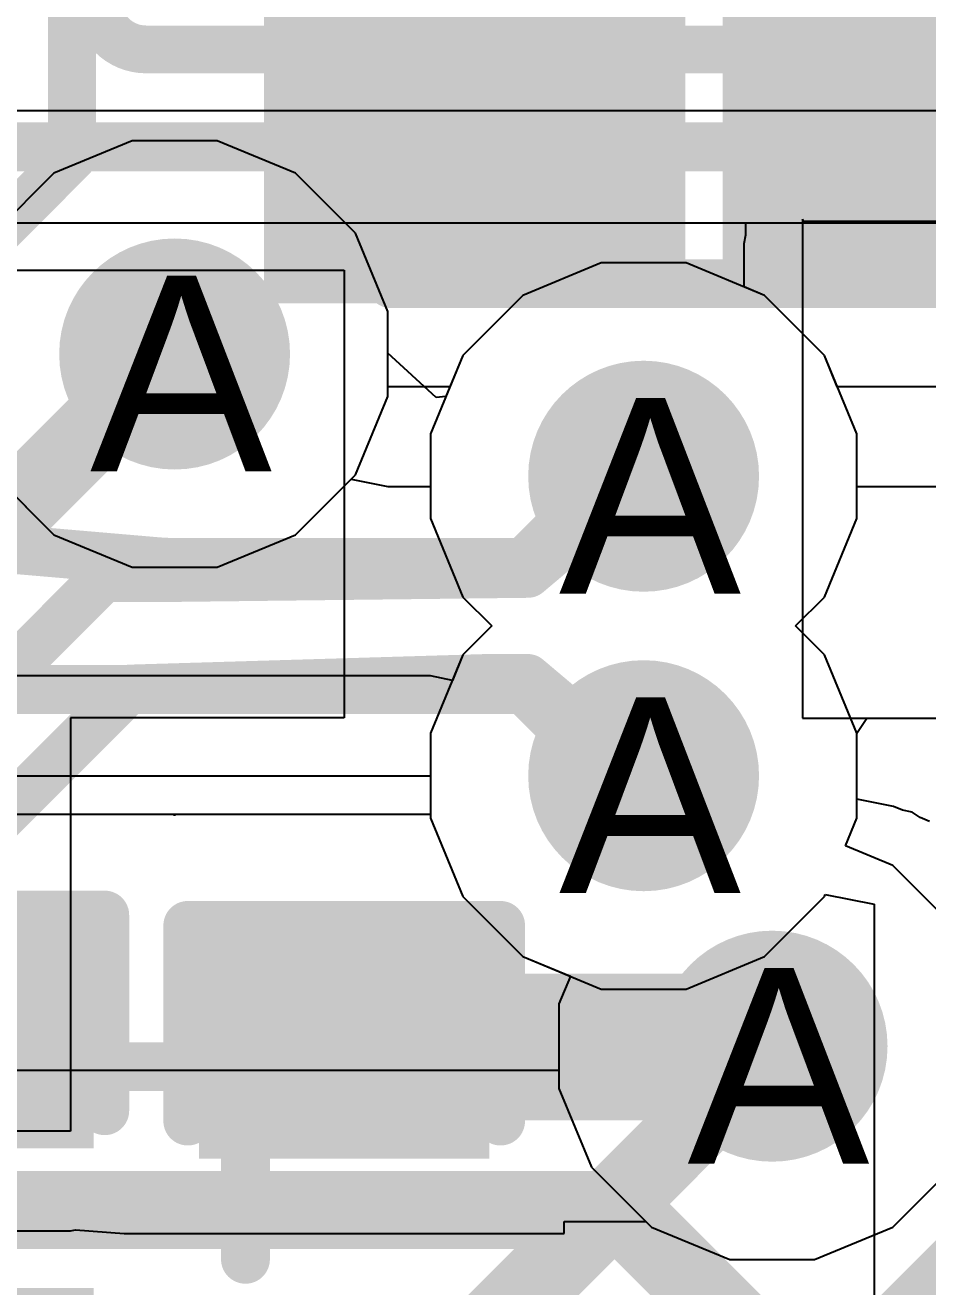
# Model space of a CAD drawing. Header units: inches. Extents: x 0 to 5271, y 0 to 5417.
# Drawn here: x 113.56 to 115.906, y 87.223 to 90.499 of the extents above; entities that cross this region are included whole.
import ezdxf

# ---------------------------------------------------------------- set-up
doc = ezdxf.new("R2010")
doc.units = ezdxf.units.IN
for name, color, linetype in [('Bottom Layer', 5, 'Continuous'), ('Bottom Overlay', 54, 'Continuous'), ('Bottom Paste', 16, 'Continuous'), ('Bottom Solder', 6, 'Continuous'), ('Drill Drawing', 1, 'Continuous'), ('L2_GND1', 16, 'Continuous'), ('L3_SIG1', 76, 'Continuous'), ('L4_PWR', 90, 'Continuous'), ('L5_GND2', 156, 'Continuous'), ('L6_SIG2', 130, 'Continuous'), ('L7_GND3', 216, 'Continuous'), ('Top Layer', 1, 'Continuous'), ('Top Overlay', 2, 'Continuous'), ('Top Paste', 8, 'Continuous'), ('Top Solder', 216, 'Continuous'), ('Via Holes', 16, 'Continuous')]:
    doc.layers.add(name, color=color, linetype=linetype)
doc.styles.add('Arial', font='', dxfattribs={"height": 0.2})
doc.styles.get('Arial').set_extended_font_data('Arial')

# ---------------------------------------------------------------- blocks, each defined once
blk = doc.blocks.new('WQFN_40_EP_5X5__B_417')
at = {"layer": 'Bottom Overlay'}
for points in [[(-2.07297528, 2.57296412, 0.127, 0.127, 0), (-2.57310128, 2.57296412, 0.127, 0.127, 0)], [(-2.57310128, 2.07283812, 0.127, 0.127, 0), (-2.57310128, 2.57296412, 0.127, 0.127, 0)]]:
    blk.add_lwpolyline(points, format="xyseb", dxfattribs=at)
for points in [[(-2.60485128, 2.57296412, 0.0635, 0.0635, 1), (-2.54135128, 2.57296412, 0.0635, 0.0635, 1)], [(-2.60485128, 2.57296412, 0.0635, 0.0635, 1), (-2.54135128, 2.57296412, 0.0635, 0.0635, 1)], [(-2.10472528, 2.57296412, 0.0635, 0.0635, 1), (-2.04122528, 2.57296412, 0.0635, 0.0635, 1)], [(-2.60485128, 2.07283812, 0.0635, 0.0635, 1), (-2.54135128, 2.07283812, 0.0635, 0.0635, 1)]]:
    blk.add_lwpolyline(points, format="xyseb", close=True, dxfattribs=at)
blk = doc.blocks.new('HR911130C_519')
at = {"layer": 'Top Overlay'}
blk.add_lwpolyline([(-8.00102032, -8.56943422, 0.127, 0.127, 0), (8.000979679999999, -8.56943422, 0.127, 0.127, 0)], format="xyseb", dxfattribs=at)
blk = doc.blocks.new('DFN1006_2L__B_557')
at = {"layer": 'Bottom Layer'}
for points in [[(-0.69998971, 0.33002093), (-0.14999081, 0.33002093), (-0.14999081, -0.32998029), (-0.69998971, -0.32998029)], [(0.14999589, 0.33002093), (0.69999479, 0.33002093), (0.69999479, -0.32998029), (0.14999589, -0.32998029)]]:
    blk.add_hatch(color=5, dxfattribs=at).paths.add_polyline_path(points)
at = {"layer": 'Bottom Overlay'}
blk.add_hatch(color=54, dxfattribs=at).paths.add_polyline_path([(-1.14343942, -0.5081524), (-0.8132394199999999, -0.5081524), (-0.8132394199999999, 0.5078476), (-1.14343942, 0.5078476)])
at = {"layer": 'Bottom Paste'}
for points in [[(-0.69998971, 0.33002093), (-0.14999081, 0.33002093), (-0.14999081, -0.32998029), (-0.69998971, -0.32998029)], [(0.14999589, 0.33002093), (0.69999479, 0.33002093), (0.69999479, -0.32998029), (0.14999589, -0.32998029)]]:
    blk.add_hatch(color=16, dxfattribs=at).paths.add_polyline_path(points)
at = {"layer": 'Bottom Solder'}
for points in [[(-0.80158971, 0.43162093), (-0.04839081, 0.43162093), (-0.04839081, -0.4315802899999999), (-0.80158971, -0.4315802899999999)], [(0.04839589, 0.43162093), (0.8015947899999999, 0.43162093), (0.8015947899999999, -0.4315802899999999), (0.04839589, -0.4315802899999999)]]:
    blk.add_hatch(color=6, dxfattribs=at).paths.add_polyline_path(points)
at = {"layer": 'Bottom Overlay'}
for points in [[(-0.8127974599999999, 0.45722032, 0.127, 0.127, 0), (0.8128025399999999, 0.45722032, 0.127, 0.127, 0)], [(-0.8127974599999999, -0.45717968, 0.127, 0.127, 0), (-0.8127974599999999, 0.45722032, 0.127, 0.127, 0)], [(0.8128025399999999, -0.45717968, 0.127, 0.127, 0), (0.8128025399999999, 0.45722032, 0.127, 0.127, 0)], [(-0.8127974599999999, -0.45717968, 0.127, 0.127, 0), (0.8128025399999999, -0.45717968, 0.127, 0.127, 0)]]:
    blk.add_lwpolyline(points, format="xyseb", dxfattribs=at)
for points in [[(-0.8445474599999999, 0.45722032, 0.0635, 0.0635, 1), (-0.7810474599999999, 0.45722032, 0.0635, 0.0635, 1)], [(-0.8445474599999999, 0.45722032, 0.0635, 0.0635, 1), (-0.7810474599999999, 0.45722032, 0.0635, 0.0635, 1)], [(0.7810525399999999, 0.45722032, 0.0635, 0.0635, 1), (0.8445525399999999, 0.45722032, 0.0635, 0.0635, 1)], [(0.7810525399999999, 0.45722032, 0.0635, 0.0635, 1), (0.8445525399999999, 0.45722032, 0.0635, 0.0635, 1)], [(-0.8445474599999999, -0.45717968, 0.0635, 0.0635, 1), (-0.7810474599999999, -0.45717968, 0.0635, 0.0635, 1)], [(-0.8445474599999999, -0.45717968, 0.0635, 0.0635, 1), (-0.7810474599999999, -0.45717968, 0.0635, 0.0635, 1)], [(0.7810525399999999, -0.45717968, 0.0635, 0.0635, 1), (0.8445525399999999, -0.45717968, 0.0635, 0.0635, 1)], [(0.7810525399999999, -0.45717968, 0.0635, 0.0635, 1), (0.8445525399999999, -0.45717968, 0.0635, 0.0635, 1)]]:
    blk.add_lwpolyline(points, format="xyseb", close=True, dxfattribs=at)
blk = doc.blocks.new('CAP_0402_588')
at = {"layer": 'Top Layer'}
for points in [[(-0.69852032, -0.3174695199999999), (-0.69852032, 0.31753048), (-0.2413203199999999, 0.31753048), (-0.24132032, -0.3174695199999999)], [(0.24127968, -0.3174695199999999), (0.24127968, 0.31753048), (0.69847968, 0.31753048), (0.69847968, -0.3174695199999999)]]:
    blk.add_hatch(color=1, dxfattribs=at).paths.add_polyline_path(points)
at = {"layer": 'Top Paste'}
for points in [[(-0.69852032, -0.3174695199999999), (-0.69852032, 0.31753048), (-0.2413203199999999, 0.31753048), (-0.24132032, -0.3174695199999999)], [(0.24127968, -0.3174695199999999), (0.24127968, 0.31753048), (0.69847968, 0.31753048), (0.69847968, -0.3174695199999999)]]:
    blk.add_hatch(color=8, dxfattribs=at).paths.add_polyline_path(points)
at = {"layer": 'Top Solder'}
for points in [[(-0.7585202, -0.3774694), (-0.7585202, 0.37753036), (-0.1813204399999999, 0.37753036), (-0.18132044, -0.3774694)], [(0.1812797999999999, -0.3774694), (0.1812798, 0.37753036), (0.7584795599999999, 0.37753036), (0.7584795599999999, -0.3774694)]]:
    blk.add_hatch(color=216, dxfattribs=at).paths.add_polyline_path(points)
at = {"layer": 'Top Overlay'}
for points in [[(-0.78742032, 0.40643048, 0.127, 0.127, 0), (-0.27942032, 0.40643048, 0.127, 0.127, 0)], [(-0.78742032, 0.40643048, 0.127, 0.127, 0), (-0.78742032, -0.40636952, 0.127, 0.127, 0)], [(0.27937968, 0.40643048, 0.127, 0.127, 0), (0.78737968, 0.40643048, 0.127, 0.127, 0)], [(0.78737968, 0.40643048, 0.127, 0.127, 0), (0.78737968, -0.40636952, 0.127, 0.127, 0)], [(-0.78742032, -0.40636952, 0.127, 0.127, 0), (-0.27942032, -0.40636952, 0.127, 0.127, 0)], [(0.27937968, -0.40636952, 0.127, 0.127, 0), (0.78737968, -0.40636952, 0.127, 0.127, 0)]]:
    blk.add_lwpolyline(points, format="xyseb", dxfattribs=at)
for points in [[(-0.81917032, 0.40643048, 0.0635, 0.0635, 1), (-0.75567032, 0.40643048, 0.0635, 0.0635, 1)], [(-0.81917032, 0.40643048, 0.0635, 0.0635, 1), (-0.75567032, 0.40643048, 0.0635, 0.0635, 1)], [(-0.3111703199999999, 0.40643048, 0.0635, 0.0635, 1), (-0.24767032, 0.40643048, 0.0635, 0.0635, 1)], [(0.24762968, 0.40643048, 0.0635, 0.0635, 1), (0.31112968, 0.40643048, 0.0635, 0.0635, 1)], [(0.75562968, 0.40643048, 0.0635, 0.0635, 1), (0.81912968, 0.40643048, 0.0635, 0.0635, 1)], [(0.75562968, 0.40643048, 0.0635, 0.0635, 1), (0.81912968, 0.40643048, 0.0635, 0.0635, 1)], [(-0.81917032, -0.40636952, 0.0635, 0.0635, 1), (-0.75567032, -0.40636952, 0.0635, 0.0635, 1)], [(-0.81917032, -0.40636952, 0.0635, 0.0635, 1), (-0.75567032, -0.40636952, 0.0635, 0.0635, 1)], [(-0.3111703199999999, -0.40636952, 0.0635, 0.0635, 1), (-0.24767032, -0.40636952, 0.0635, 0.0635, 1)], [(0.24762968, -0.40636952, 0.0635, 0.0635, 1), (0.31112968, -0.40636952, 0.0635, 0.0635, 1)], [(0.75562968, -0.40636952, 0.0635, 0.0635, 1), (0.81912968, -0.40636952, 0.0635, 0.0635, 1)], [(0.75562968, -0.40636952, 0.0635, 0.0635, 1), (0.81912968, -0.40636952, 0.0635, 0.0635, 1)]]:
    blk.add_lwpolyline(points, format="xyseb", close=True, dxfattribs=at)
blk = doc.blocks.new('CAP_0402_601')
at = {"layer": 'Top Layer'}
for points in [[(-0.69849492, -0.31749492), (-0.69849492, 0.31750508), (-0.24129492, 0.31750508), (-0.24129492, -0.31749492)], [(0.2413050799999999, -0.31749492), (0.24130508, 0.31750508), (0.6985050799999999, 0.31750508), (0.6985050799999999, -0.31749492)]]:
    blk.add_hatch(color=1, dxfattribs=at).paths.add_polyline_path(points)
at = {"layer": 'Top Paste'}
for points in [[(-0.69849492, -0.31749492), (-0.69849492, 0.31750508), (-0.24129492, 0.31750508), (-0.24129492, -0.31749492)], [(0.2413050799999999, -0.31749492), (0.24130508, 0.31750508), (0.6985050799999999, 0.31750508), (0.6985050799999999, -0.31749492)]]:
    blk.add_hatch(color=8, dxfattribs=at).paths.add_polyline_path(points)
at = {"layer": 'Top Solder'}
for points in [[(-0.7584947999999999, -0.3774948), (-0.7584947999999999, 0.3775049599999999), (-0.1812950399999999, 0.3775049599999999), (-0.18129504, -0.3774948)], [(0.1813051999999999, -0.3774948), (0.1813052, 0.3775049599999999), (0.75850496, 0.3775049599999999), (0.75850496, -0.3774948)]]:
    blk.add_hatch(color=216, dxfattribs=at).paths.add_polyline_path(points)
at = {"layer": 'Top Overlay'}
for points in [[(-0.78739492, 0.40640508, 0.127, 0.127, 0), (-0.27939492, 0.40640508, 0.127, 0.127, 0)], [(-0.78739492, 0.40640508, 0.127, 0.127, 0), (-0.78739492, -0.40639492, 0.127, 0.127, 0)], [(0.27940508, 0.40640508, 0.127, 0.127, 0), (0.7874050799999999, 0.40640508, 0.127, 0.127, 0)], [(0.7874050799999999, 0.40640508, 0.127, 0.127, 0), (0.7874050799999999, -0.40639492, 0.127, 0.127, 0)], [(-0.78739492, -0.40639492, 0.127, 0.127, 0), (-0.27939492, -0.40639492, 0.127, 0.127, 0)], [(0.27940508, -0.40639492, 0.127, 0.127, 0), (0.7874050799999999, -0.40639492, 0.127, 0.127, 0)]]:
    blk.add_lwpolyline(points, format="xyseb", dxfattribs=at)
for points in [[(-0.81914492, 0.40640508, 0.0635, 0.0635, 1), (-0.7556449199999999, 0.40640508, 0.0635, 0.0635, 1)], [(-0.81914492, 0.40640508, 0.0635, 0.0635, 1), (-0.7556449199999999, 0.40640508, 0.0635, 0.0635, 1)], [(-0.31114492, 0.40640508, 0.0635, 0.0635, 1), (-0.24764492, 0.40640508, 0.0635, 0.0635, 1)], [(0.24765508, 0.40640508, 0.0635, 0.0635, 1), (0.31115508, 0.40640508, 0.0635, 0.0635, 1)], [(0.75565508, 0.40640508, 0.0635, 0.0635, 1), (0.8191550799999999, 0.40640508, 0.0635, 0.0635, 1)], [(0.75565508, 0.40640508, 0.0635, 0.0635, 1), (0.8191550799999999, 0.40640508, 0.0635, 0.0635, 1)], [(-0.81914492, -0.40639492, 0.0635, 0.0635, 1), (-0.7556449199999999, -0.40639492, 0.0635, 0.0635, 1)], [(-0.81914492, -0.40639492, 0.0635, 0.0635, 1), (-0.7556449199999999, -0.40639492, 0.0635, 0.0635, 1)], [(-0.31114492, -0.40639492, 0.0635, 0.0635, 1), (-0.24764492, -0.40639492, 0.0635, 0.0635, 1)], [(0.24765508, -0.40639492, 0.0635, 0.0635, 1), (0.31115508, -0.40639492, 0.0635, 0.0635, 1)], [(0.75565508, -0.40639492, 0.0635, 0.0635, 1), (0.8191550799999999, -0.40639492, 0.0635, 0.0635, 1)], [(0.75565508, -0.40639492, 0.0635, 0.0635, 1), (0.8191550799999999, -0.40639492, 0.0635, 0.0635, 1)]]:
    blk.add_lwpolyline(points, format="xyseb", close=True, dxfattribs=at)

msp = doc.modelspace()

# ---------------------------------------------------------------- hatches: boundary and pattern name
at = {"layer": 'Bottom Layer'}
msp.add_hatch(color=5, dxfattribs=at).paths.add_polyline_path([(114.52849586, 89.95498391999999), (115.17348314, 89.95498391999999), (115.17348314, 91.83436548), (114.52849586, 91.83436548)])
h = msp.add_hatch(color=5, dxfattribs=at)
edge = h.paths.add_edge_path()
edge.add_arc((113.94817698, 89.64524616), 0.2999994, 0, 360)
h = msp.add_hatch(color=5, dxfattribs=at)
edge = h.paths.add_edge_path()
edge.add_arc((115.1670544, 89.32779695999999), 0.2999994, 0, 360)
h = msp.add_hatch(color=5, dxfattribs=at)
edge = h.paths.add_edge_path()
edge.add_arc((115.1670544, 88.54999816), 0.2999994, 0, 360)
h = msp.add_hatch(color=5, dxfattribs=at)
edge = h.paths.add_edge_path()
edge.add_arc((115.50096026, 87.84751797999999), 0.2999994, 0, 360)
at = {"layer": 'L2_GND1'}
h = msp.add_hatch(color=16, dxfattribs=at)
edge = h.paths.add_edge_path()
edge.add_arc((113.94817698, 89.64524616), 0.2999994, 0, 360)
h = msp.add_hatch(color=16, dxfattribs=at)
edge = h.paths.add_edge_path()
edge.add_arc((115.1670544, 89.32779695999999), 0.2999994, 0, 360)
h = msp.add_hatch(color=16, dxfattribs=at)
edge = h.paths.add_edge_path()
edge.add_arc((115.1670544, 88.54999816), 0.2999994, 0, 360)
h = msp.add_hatch(color=16, dxfattribs=at)
edge = h.paths.add_edge_path()
edge.add_arc((115.50096026, 87.84751797999999), 0.2999994, 0, 360)
at = {"layer": 'L3_SIG1'}
h = msp.add_hatch(color=76, dxfattribs=at)
edge = h.paths.add_edge_path()
edge.add_arc((113.94817698, 89.64524616), 0.2999994, 0, 360)
h = msp.add_hatch(color=76, dxfattribs=at)
edge = h.paths.add_edge_path()
edge.add_arc((115.1670544, 89.32779695999999), 0.2999994, 0, 360)
h = msp.add_hatch(color=76, dxfattribs=at)
edge = h.paths.add_edge_path()
edge.add_arc((115.1670544, 88.54999816), 0.2999994, 0, 360)
h = msp.add_hatch(color=76, dxfattribs=at)
edge = h.paths.add_edge_path()
edge.add_arc((115.50096026, 87.84751797999999), 0.2999994, 0, 360)
at = {"layer": 'L4_PWR'}
h = msp.add_hatch(color=90, dxfattribs=at)
edge = h.paths.add_edge_path()
edge.add_arc((113.94817698, 89.64524616), 0.2999994, 0, 360)
h = msp.add_hatch(color=90, dxfattribs=at)
edge = h.paths.add_edge_path()
edge.add_arc((115.1670544, 89.32779695999999), 0.2999994, 0, 360)
h = msp.add_hatch(color=90, dxfattribs=at)
edge = h.paths.add_edge_path()
edge.add_arc((115.1670544, 88.54999816), 0.2999994, 0, 360)
h = msp.add_hatch(color=90, dxfattribs=at)
edge = h.paths.add_edge_path()
edge.add_arc((115.50096026, 87.84751797999999), 0.2999994, 0, 360)
at = {"layer": 'L5_GND2'}
h = msp.add_hatch(color=156, dxfattribs=at)
edge = h.paths.add_edge_path()
edge.add_arc((113.94817698, 89.64524616), 0.2999994, 0, 360)
h = msp.add_hatch(color=156, dxfattribs=at)
edge = h.paths.add_edge_path()
edge.add_arc((115.1670544, 89.32779695999999), 0.2999994, 0, 360)
h = msp.add_hatch(color=156, dxfattribs=at)
edge = h.paths.add_edge_path()
edge.add_arc((115.1670544, 88.54999816), 0.2999994, 0, 360)
h = msp.add_hatch(color=156, dxfattribs=at)
edge = h.paths.add_edge_path()
edge.add_arc((115.50096026, 87.84751797999999), 0.2999994, 0, 360)
at = {"layer": 'L6_SIG2'}
h = msp.add_hatch(color=130, dxfattribs=at)
edge = h.paths.add_edge_path()
edge.add_arc((113.94817698, 89.64524616), 0.2999994, 0, 360)
h = msp.add_hatch(color=130, dxfattribs=at)
edge = h.paths.add_edge_path()
edge.add_arc((115.1670544, 89.32779695999999), 0.2999994, 0, 360)
h = msp.add_hatch(color=130, dxfattribs=at)
edge = h.paths.add_edge_path()
edge.add_arc((115.1670544, 88.54999816), 0.2999994, 0, 360)
h = msp.add_hatch(color=130, dxfattribs=at)
edge = h.paths.add_edge_path()
edge.add_arc((115.50096026, 87.84751797999999), 0.2999994, 0, 360)
at = {"layer": 'L7_GND3'}
h = msp.add_hatch(color=216, dxfattribs=at)
edge = h.paths.add_edge_path()
edge.add_arc((113.94817698, 89.64524616), 0.2999994, 0, 360)
h = msp.add_hatch(color=216, dxfattribs=at)
edge = h.paths.add_edge_path()
edge.add_arc((115.1670544, 89.32779695999999), 0.2999994, 0, 360)
h = msp.add_hatch(color=216, dxfattribs=at)
edge = h.paths.add_edge_path()
edge.add_arc((115.1670544, 88.54999816), 0.2999994, 0, 360)
h = msp.add_hatch(color=216, dxfattribs=at)
edge = h.paths.add_edge_path()
edge.add_arc((115.50096026, 87.84751797999999), 0.2999994, 0, 360)
at = {"layer": 'Top Layer'}
h = msp.add_hatch(color=1, dxfattribs=at)
edge = h.paths.add_edge_path()
edge.add_arc((113.94817698, 89.64524616), 0.2999994, 0, 360)
h = msp.add_hatch(color=1, dxfattribs=at)
edge = h.paths.add_edge_path()
edge.add_arc((115.1670544, 89.32779695999999), 0.2999994, 0, 360)
h = msp.add_hatch(color=1, dxfattribs=at)
edge = h.paths.add_edge_path()
edge.add_arc((115.1670544, 88.54999816), 0.2999994, 0, 360)
h = msp.add_hatch(color=1, dxfattribs=at)
edge = h.paths.add_edge_path()
edge.add_arc((115.50096026, 87.84751797999999), 0.2999994, 0, 360)
at = {"layer": 'Via Holes'}
h = msp.add_hatch(color=7, dxfattribs=at)
edge = h.paths.add_edge_path()
edge.add_arc((113.94817698, 89.64524616), 0.1499997, 0, 360)
h = msp.add_hatch(color=7, dxfattribs=at)
edge = h.paths.add_edge_path()
edge.add_arc((115.1670544, 89.32779695999999), 0.1499997, 0, 360)
h = msp.add_hatch(color=7, dxfattribs=at)
edge = h.paths.add_edge_path()
edge.add_arc((115.1670544, 88.54999816), 0.1499997, 0, 360)
h = msp.add_hatch(color=7, dxfattribs=at)
edge = h.paths.add_edge_path()
edge.add_arc((115.50096026, 87.84751797999999), 0.1499997, 0, 360)

# ---------------------------------------------------------------- linework, layer by layer
at = {"layer": 'Bottom Layer'}
for p, q in [((103.007541, 89.98614463999999), (139.39500696, 89.98614463999999)), ((115.43246154, 89.95498391999999), (115.43246154, 89.98614463999999)), ((115.43246154, 89.98614463999999), (116.79096784, 89.98614463999999)), ((115.42798098, 89.9324592), (115.43246154, 89.95498391999999)), ((115.42798098, 89.81936316), (115.42798098, 89.9324592)), ((115.48086886, 89.79745565999998), (115.42798098, 89.81936316)), ((115.6367131, 89.64161141999999), (115.48086886, 89.79745565999998)), ((115.7210538, 89.43799486), (115.6367131, 89.64161141999999)), ((115.7210538, 89.21759906), (115.7210538, 89.43799486)), ((115.6367131, 89.0139825), (115.7210538, 89.21759906)), ((115.56162816, 88.93889756), (115.6367131, 89.0139825)), ((115.6367131, 88.86381262), (115.56162816, 88.93889756)), ((115.7210538, 88.66019605999999), (115.6367131, 88.86381262)), ((115.7210538, 88.43980026), (115.7210538, 88.66019605999999)), ((115.6914247, 88.36826878), (115.7210538, 88.43980026)), ((115.81477472, 88.31717667999999), (115.6914247, 88.36826878)), ((115.97061896, 88.16133244), (115.81477472, 88.31717667999999))]:
    msp.add_line(p, q, dxfattribs=at)
for points in [[(113.68164462, 90.15569217999999, 0.12418314, 0.12418314, 0), (113.68164462, 92.60453666, 0.12418314, 0.12418314, 0)], [(115.74896332, 90.22998463999998, 0.3048, 0.3048, 0), (115.74896332, 90.2849858, 0.3048, 0.3048, 0)], [(115.74896332, 90.22998463999998, 0.3048, 0.3048, 0), (116.54884488, 89.43010308, 0.3048, 0.3048, 0)], [(113.12291574, 89.59696329999998, 0.12418314, 0.12418314, 0), (113.68164462, 90.15569217999999, 0.12418314, 0.12418314, 0)], [(112.56169512, 88.27222122, 0.2032, 0.2032, 0), (113.93472006, 89.64524616, 0.2032, 0.2032, 0)], [(113.93472006, 89.64524616, 0.2032, 0.2032, 0), (113.94817698, 89.64524616, 0.2032, 0.2032, 0)], [(114.86602884, 89.07411954, 0.12418314, 0.12418314, 0), (115.1670544, 89.32779695999999, 0.12418314, 0.12418314, 0)], [(113.3727476, 88.67216961999999, 0.12418314, 0.12418314, 0), (113.76408286, 89.06350488, 0.12418314, 0.12418314, 0)], [(113.76408286, 89.06350488, 0.12418314, 0.12418314, 0), (113.94243658, 89.06353535999999, 0.12418314, 0.12418314, 0)], [(113.94243658, 89.06353535999999, 0.12418314, 0.12418314, 0), (113.94243912, 89.06353535999999, 0.12418314, 0.12418314, 0)], [(113.95352368, 89.06353028, 0.12418314, 0.12418314, -0.005132432255147216), (113.94243912, 89.06353535999999, 0.12418314, 0.12418314, 0)], [(113.95352368, 89.06353028, 0.12418314, 0.12418314, 0), (114.86602884, 89.07411954, 0.12418314, 0.12418314, 0)], [(113.8321828, 88.77638074, 0.12418314, 0.12418314, 0), (114.76281594, 88.80401339999999, 0.12418314, 0.12418314, 0)], [(114.76281594, 88.80401339999999, 0.12418314, 0.12418314, 0), (114.86569102, 88.80401339999999, 0.12418314, 0.12418314, 0)], [(114.86569102, 88.80401339999999, 0.12418314, 0.12418314, 0), (115.1670544, 88.54999816, 0.12418314, 0.12418314, 0)], [(113.47678854, 88.42098648, 0.12418314, 0.12418314, 0), (113.8321828, 88.77638074, 0.12418314, 0.12418314, 0)], [(114.67542216, 87.02197988, 0.2032, 0.2032, 0), (115.50096026, 87.84751797999999, 0.2032, 0.2032, 0)], [(115.34764332, 86.62065987999999, 0.2032, 0.2032, 0), (116.15947812, 87.43249467999999, 0.2032, 0.2032, 0)]]:
    msp.add_lwpolyline(points, format="xyseb", dxfattribs=at)
for points in [[(115.67276332, 90.2849858, 0.1524, 0.1524, 1), (115.82516332, 90.2849858, 0.1524, 0.1524, 1)], [(115.67276332, 90.22998463999998, 0.1524, 0.1524, 1), (115.82516332, 90.22998463999998, 0.1524, 0.1524, 1)], [(115.67276332, 90.22998463999998, 0.1524, 0.1524, 1), (115.82516332, 90.22998463999998, 0.1524, 0.1524, 1)], [(113.6505982, 90.15569217999999, 0.0620903, 0.0620903, 1), (113.71269104, 90.15569217999999, 0.0620903, 0.0620903, 1)], [(113.6505982, 90.15569217999999, 0.0620903, 0.0620903, 1), (113.71269104, 90.15569217999999, 0.0620903, 0.0620903, 1)], [(113.88392006, 89.64524616, 0.1016, 0.1016, 1), (113.98552006, 89.64524616, 0.1016, 0.1016, 1)], [(113.88392006, 89.64524616, 0.1016, 0.1016, 1), (113.98552006, 89.64524616, 0.1016, 0.1016, 1)], [(113.89737698, 89.64524616, 0.1016, 0.1016, 1), (113.99897698, 89.64524616, 0.1016, 0.1016, 1)], [(115.13600798, 89.32779695999999, 0.0620903, 0.0620903, 1), (115.19810082, 89.32779695999999, 0.0620903, 0.0620903, 1)], [(113.73303644, 89.06350488, 0.0620903, 0.0620903, 1), (113.79512928, 89.06350488, 0.0620903, 0.0620903, 1)], [(113.73303644, 89.06350488, 0.0620903, 0.0620903, 1), (113.79512928, 89.06350488, 0.0620903, 0.0620903, 1)], [(113.91139016, 89.06353535999999, 0.0620903, 0.0620903, 1), (113.973483, 89.06353535999999, 0.0620903, 0.0620903, 1)], [(113.91139016, 89.06353535999999, 0.0620903, 0.0620903, 1), (113.973483, 89.06353535999999, 0.0620903, 0.0620903, 1)], [(113.9113927, 89.06353535999999, 0.0620903, 0.0620903, 1), (113.97348554, 89.06353535999999, 0.0620903, 0.0620903, 1)], [(113.9113927, 89.06353535999999, 0.0620903, 0.0620903, 1), (113.97348554, 89.06353535999999, 0.0620903, 0.0620903, 1)], [(113.92247726, 89.06353028, 0.0620903, 0.0620903, 1), (113.9845701, 89.06353028, 0.0620903, 0.0620903, 1)], [(113.92247726, 89.06353028, 0.0620903, 0.0620903, 1), (113.9845701, 89.06353028, 0.0620903, 0.0620903, 1)], [(114.83498242, 89.07411954, 0.0620903, 0.0620903, 1), (114.89707526, 89.07411954, 0.0620903, 0.0620903, 1)], [(114.83498242, 89.07411954, 0.0620903, 0.0620903, 1), (114.89707526, 89.07411954, 0.0620903, 0.0620903, 1)], [(114.73176952, 88.80401339999999, 0.0620903, 0.0620903, 1), (114.79386236, 88.80401339999999, 0.0620903, 0.0620903, 1)], [(114.73176952, 88.80401339999999, 0.0620903, 0.0620903, 1), (114.79386236, 88.80401339999999, 0.0620903, 0.0620903, 1)], [(114.8346446, 88.80401339999999, 0.0620903, 0.0620903, 1), (114.89673744, 88.80401339999999, 0.0620903, 0.0620903, 1)], [(114.8346446, 88.80401339999999, 0.0620903, 0.0620903, 1), (114.89673744, 88.80401339999999, 0.0620903, 0.0620903, 1)], [(113.80113638, 88.77638074, 0.0620903, 0.0620903, 1), (113.86322922, 88.77638074, 0.0620903, 0.0620903, 1)], [(113.80113638, 88.77638074, 0.0620903, 0.0620903, 1), (113.86322922, 88.77638074, 0.0620903, 0.0620903, 1)], [(115.13600798, 88.54999816, 0.0620903, 0.0620903, 1), (115.19810082, 88.54999816, 0.0620903, 0.0620903, 1)], [(115.45016026, 87.84751797999999, 0.1016, 0.1016, 1), (115.55176026, 87.84751797999999, 0.1016, 0.1016, 1)]]:
    msp.add_lwpolyline(points, format="xyseb", close=True, dxfattribs=at)
at = {"layer": 'L2_GND1'}
for p, q in [((113.83797908, 90.19924556), (113.63436252, 90.11490486)), ((114.05837488, 90.19924556), (113.83797908, 90.19924556)), ((114.26199144, 90.11490486), (114.05837488, 90.19924556)), ((113.63436252, 90.11490486), (113.47851828, 89.95906062)), ((114.41783568, 89.95906062), (114.26199144, 90.11490486)), ((114.50217638, 89.75544405999999), (114.41783568, 89.95906062)), ((115.0568565, 89.88179636), (114.85323994, 89.79745565999998)), ((115.2772523, 89.88179636), (115.0568565, 89.88179636)), ((115.48086886, 89.79745565999998), (115.2772523, 89.88179636)), ((114.85323994, 89.79745565999998), (114.6973957, 89.64161141999999)), ((115.6367131, 89.64161141999999), (115.48086886, 89.79745565999998)), ((114.50217638, 89.56039999999999), (114.50217638, 89.75544405999999)), ((114.6973957, 89.64161141999999), (114.66375594, 89.56039999999999)), ((115.67035286, 89.56039999999999), (115.6367131, 89.64161141999999)), ((114.66375594, 89.56039999999999), (114.50217638, 89.56039999999999)), ((123.4275916, 89.56039999999999), (115.67035286, 89.56039999999999)), ((113.48955458, 89.3203954), (113.63436252, 89.17558746)), ((114.26199144, 89.17558746), (114.40679938, 89.3203954)), ((114.40679938, 89.3203954), (114.50217638, 89.30142414)), ((114.50217638, 89.30142414), (114.613055, 89.30142414)), ((114.613055, 89.30142414), (114.613055, 89.21759906)), ((115.7210538, 89.21759906), (115.7210538, 89.30142414)), ((115.7210538, 89.30142414), (123.30815572, 89.30142414)), ((114.613055, 89.21759906), (114.6973957, 89.0139825)), ((115.6367131, 89.0139825), (115.7210538, 89.21759906)), ((113.63436252, 89.17558746), (113.83797908, 89.09124676)), ((114.05837488, 89.09124676), (114.26199144, 89.17558746)), ((113.83797908, 89.09124676), (114.05837488, 89.09124676)), ((114.6973957, 89.0139825), (114.77248064, 88.93889756)), ((115.56162816, 88.93889756), (115.6367131, 89.0139825)), ((114.77248064, 88.93889756), (114.6973957, 88.86381262)), ((115.6367131, 88.86381262), (115.56162816, 88.93889756)), ((114.6973957, 88.86381262), (114.613055, 88.66019605999999)), ((115.7210538, 88.66019605999999), (115.6367131, 88.86381262)), ((114.613055, 88.66019605999999), (114.613055, 88.43980026)), ((115.7210538, 88.43980026), (115.7210538, 88.66019605999999)), ((114.613055, 88.43980026), (114.6973957, 88.2361837)), ((115.6914247, 88.36826878), (115.7210538, 88.43980026)), ((115.81477472, 88.31717667999999), (115.6914247, 88.36826878)), ((115.97061896, 88.16133244), (115.81477472, 88.31717667999999)), ((114.6973957, 88.2361837), (114.85323994, 88.08033946)), ((114.85323994, 88.08033946), (114.97658996, 88.02924736)), ((114.97658996, 88.02924736), (114.94696086, 87.95771588)), ((114.94696086, 87.95771588), (114.94696086, 87.73732008)), ((114.94696086, 87.73732008), (115.03130156, 87.53370351999999)), ((115.03130156, 87.53370351999999), (115.1871458, 87.37785928)), ((115.81477472, 87.37785928), (115.97061896, 87.53370351999999)), ((115.1871458, 87.37785928), (115.39076236, 87.29351858)), ((115.61115816, 87.29351858), (115.81477472, 87.37785928)), ((115.39076236, 87.29351858), (115.61115816, 87.29351858))]:
    msp.add_line(p, q, dxfattribs=at)
at = {"layer": 'L3_SIG1'}
for p, q in [((112.9174526, 90.27753343999998), (116.58589586, 90.27753343999998)), ((115.0568565, 89.88179636), (114.85323994, 89.79745565999998)), ((115.2772523, 89.88179636), (115.0568565, 89.88179636)), ((115.48086886, 89.79745565999998), (115.2772523, 89.88179636)), ((114.85323994, 89.79745565999998), (114.6973957, 89.64161141999999)), ((115.6367131, 89.64161141999999), (115.48086886, 89.79745565999998)), ((114.6973957, 89.64161141999999), (114.613055, 89.43799486)), ((115.7210538, 89.43799486), (115.6367131, 89.64161141999999)), ((114.613055, 89.43799486), (114.613055, 89.21759906)), ((115.7210538, 89.21759906), (115.7210538, 89.43799486)), ((114.613055, 89.21759906), (114.6973957, 89.0139825)), ((115.6367131, 89.0139825), (115.7210538, 89.21759906)), ((114.6973957, 89.0139825), (114.77248064, 88.93889756)), ((115.56162816, 88.93889756), (115.6367131, 89.0139825)), ((114.77248064, 88.93889756), (114.6973957, 88.86381262)), ((115.6367131, 88.86381262), (115.56162816, 88.93889756)), ((114.6973957, 88.86381262), (114.613055, 88.66019605999999)), ((115.7210538, 88.66019605999999), (115.6367131, 88.86381262)), ((114.613055, 88.66019605999999), (114.613055, 88.43980026)), ((115.7210538, 88.43980026), (115.7210538, 88.66019605999999)), ((114.613055, 88.43980026), (114.6973957, 88.2361837)), ((115.6914247, 88.36826878), (115.7210538, 88.43980026)), ((115.81477472, 88.31717667999999), (115.6914247, 88.36826878)), ((115.97061896, 88.16133244), (115.81477472, 88.31717667999999)), ((114.6973957, 88.2361837), (114.85323994, 88.08033946)), ((114.85323994, 88.08033946), (114.97658996, 88.02924736)), ((114.97658996, 88.02924736), (114.94696086, 87.95771588)), ((114.94696086, 87.95771588), (114.94696086, 87.73732008)), ((114.94696086, 87.73732008), (115.03130156, 87.53370351999999)), ((115.03130156, 87.53370351999999), (115.1871458, 87.37785928)), ((115.81477472, 87.37785928), (115.97061896, 87.53370351999999)), ((115.1871458, 87.37785928), (115.39076236, 87.29351858)), ((115.61115816, 87.29351858), (115.81477472, 87.37785928)), ((115.39076236, 87.29351858), (115.61115816, 87.29351858))]:
    msp.add_line(p, q, dxfattribs=at)
at = {"layer": 'L4_PWR'}
for p, q in [((113.83797908, 90.19924556), (113.63436252, 90.11490486)), ((114.05837488, 90.19924556), (113.83797908, 90.19924556)), ((114.26199144, 90.11490486), (114.05837488, 90.19924556)), ((113.63436252, 90.11490486), (113.47851828, 89.95906062)), ((114.41783568, 89.95906062), (114.26199144, 90.11490486)), ((114.50217638, 89.75544405999999), (114.41783568, 89.95906062)), ((115.0568565, 89.88179636), (114.85323994, 89.79745565999998)), ((115.2772523, 89.88179636), (115.0568565, 89.88179636)), ((115.48086886, 89.79745565999998), (115.2772523, 89.88179636)), ((114.85323994, 89.79745565999998), (114.6973957, 89.64161141999999)), ((115.6367131, 89.64161141999999), (115.48086886, 89.79745565999998)), ((114.50217638, 89.53504826), (114.50217638, 89.75544405999999)), ((114.6973957, 89.64161141999999), (114.613055, 89.43799486)), ((115.7210538, 89.43799486), (115.6367131, 89.64161141999999)), ((114.41783568, 89.3314317), (114.50217638, 89.53504826)), ((114.613055, 89.43799486), (114.613055, 89.21759906)), ((115.7210538, 89.21759906), (115.7210538, 89.43799486)), ((113.47851828, 89.3314317), (113.63436252, 89.17558746)), ((114.26199144, 89.17558746), (114.41783568, 89.3314317)), ((114.613055, 89.21759906), (114.6973957, 89.0139825)), ((115.6367131, 89.0139825), (115.7210538, 89.21759906)), ((113.63436252, 89.17558746), (113.83797908, 89.09124676)), ((114.05837488, 89.09124676), (114.26199144, 89.17558746)), ((113.83797908, 89.09124676), (114.05837488, 89.09124676)), ((114.6973957, 89.0139825), (114.77248064, 88.93889756)), ((115.56162816, 88.93889756), (115.6367131, 89.0139825)), ((114.77248064, 88.93889756), (114.6973957, 88.86381262)), ((115.6367131, 88.86381262), (115.56162816, 88.93889756)), ((114.6973957, 88.86381262), (114.6699891, 88.79764816)), ((115.7210538, 88.66019605999999), (115.6367131, 88.86381262)), ((114.613055, 88.80897402), (112.09205674, 88.80897402)), ((114.6699891, 88.79764816), (114.613055, 88.80897402)), ((115.7210538, 88.48904324), (115.7210538, 88.66019605999999)), ((108.4726812, 88.54999816), (114.613055, 88.54999816)), ((114.613055, 88.54999816), (114.613055, 88.43980026)), ((115.81637238, 88.47008468), (115.7210538, 88.48904324)), ((115.8399385, 88.46032346), (115.81637238, 88.47008468)), ((114.613055, 88.43980026), (114.6973957, 88.2361837)), ((115.8649575, 88.4553476), (115.8399385, 88.46032346)), ((115.88616396, 88.44117693999999), (115.8649575, 88.4553476)), ((115.90972754, 88.43141825999999), (115.88616396, 88.44117693999999)), ((114.6973957, 88.2361837), (114.85323994, 88.08033946)), ((115.48086886, 88.08033946), (115.6367131, 88.2361837)), ((115.6367131, 88.2361837), (115.63885178, 88.24134498)), ((115.63885178, 88.24134498), (115.76585178, 88.21608468)), ((115.76585178, 88.21608468), (115.76585178, 83.0037075)), ((114.85323994, 88.08033946), (115.0568565, 87.99599875999999)), ((115.2772523, 87.99599875999999), (115.48086886, 88.08033946)), ((115.0568565, 87.99599875999999), (115.2772523, 87.99599875999999))]:
    msp.add_line(p, q, dxfattribs=at)
at = {"layer": 'L5_GND2'}
for p, q in [((113.83797908, 90.19924556), (113.63436252, 90.11490486)), ((114.05837488, 90.19924556), (113.83797908, 90.19924556)), ((114.26199144, 90.11490486), (114.05837488, 90.19924556)), ((113.63436252, 90.11490486), (113.47851828, 89.95906062)), ((114.41783568, 89.95906062), (114.26199144, 90.11490486)), ((114.50217638, 89.75544405999999), (114.41783568, 89.95906062)), ((115.0568565, 89.88179636), (114.85323994, 89.79745565999998)), ((115.2772523, 89.88179636), (115.0568565, 89.88179636)), ((115.48086886, 89.79745565999998), (115.2772523, 89.88179636)), ((114.85323994, 89.79745565999998), (114.6973957, 89.64161141999999)), ((115.6367131, 89.64161141999999), (115.48086886, 89.79745565999998)), ((114.50217638, 89.53504826), (114.50217638, 89.75544405999999)), ((114.6973957, 89.64161141999999), (114.613055, 89.43799486)), ((115.7210538, 89.43799486), (115.6367131, 89.64161141999999)), ((114.41783568, 89.3314317), (114.50217638, 89.53504826)), ((114.613055, 89.43799486), (114.613055, 89.21759906)), ((115.7210538, 89.21759906), (115.7210538, 89.43799486)), ((113.47851828, 89.3314317), (113.63436252, 89.17558746)), ((114.26199144, 89.17558746), (114.41783568, 89.3314317)), ((114.613055, 89.21759906), (114.6973957, 89.0139825)), ((115.6367131, 89.0139825), (115.7210538, 89.21759906)), ((113.63436252, 89.17558746), (113.83797908, 89.09124676)), ((114.05837488, 89.09124676), (114.26199144, 89.17558746)), ((113.83797908, 89.09124676), (114.05837488, 89.09124676)), ((114.6973957, 89.0139825), (114.77248064, 88.93889756)), ((115.56162816, 88.93889756), (115.6367131, 89.0139825)), ((114.77248064, 88.93889756), (114.6973957, 88.86381262)), ((115.6367131, 88.86381262), (115.56162816, 88.93889756)), ((114.6973957, 88.86381262), (114.613055, 88.66019605999999)), ((115.7210538, 88.66019605999999), (115.6367131, 88.86381262)), ((114.613055, 88.66019605999999), (114.613055, 88.43980026)), ((115.7210538, 88.43980026), (115.7210538, 88.66019605999999)), ((114.613055, 88.43980026), (114.6973957, 88.2361837)), ((115.6914247, 88.36826878), (115.7210538, 88.43980026)), ((115.81477472, 88.31717667999999), (115.6914247, 88.36826878)), ((115.97061896, 88.16133244), (115.81477472, 88.31717667999999)), ((114.6973957, 88.2361837), (114.85323994, 88.08033946)), ((114.85323994, 88.08033946), (114.97658996, 88.02924736)), ((114.97658996, 88.02924736), (114.94696086, 87.95771588)), ((114.94696086, 87.95771588), (114.94696086, 87.73732008)), ((114.94696086, 87.73732008), (115.03130156, 87.53370351999999)), ((115.03130156, 87.53370351999999), (115.1871458, 87.37785928)), ((115.81477472, 87.37785928), (115.97061896, 87.53370351999999)), ((115.1871458, 87.37785928), (115.39076236, 87.29351858)), ((115.61115816, 87.29351858), (115.81477472, 87.37785928)), ((115.39076236, 87.29351858), (115.61115816, 87.29351858))]:
    msp.add_line(p, q, dxfattribs=at)
at = {"layer": 'L6_SIG2'}
for p, q in [((113.83797908, 90.19924556), (113.63436252, 90.11490486)), ((114.05837488, 90.19924556), (113.83797908, 90.19924556)), ((114.26199144, 90.11490486), (114.05837488, 90.19924556)), ((113.63436252, 90.11490486), (113.47851828, 89.95906062)), ((114.41783568, 89.95906062), (114.26199144, 90.11490486)), ((114.50217638, 89.75544405999999), (114.41783568, 89.95906062)), ((115.0568565, 89.88179636), (114.85323994, 89.79745565999998)), ((115.2772523, 89.88179636), (115.0568565, 89.88179636)), ((115.48086886, 89.79745565999998), (115.2772523, 89.88179636)), ((114.85323994, 89.79745565999998), (114.6973957, 89.64161141999999)), ((115.6367131, 89.64161141999999), (115.48086886, 89.79745565999998)), ((114.50217638, 89.64759566), (114.50217638, 89.75544405999999)), ((114.62807148, 89.53238126), (114.50217638, 89.64759566)), ((114.6973957, 89.64161141999999), (114.6531743, 89.53485268)), ((115.7210538, 89.43799486), (115.6367131, 89.64161141999999)), ((114.6531743, 89.53485268), (114.62807148, 89.53238126)), ((115.7210538, 89.21759906), (115.7210538, 89.43799486)), ((115.6367131, 89.0139825), (115.7210538, 89.21759906)), ((115.56162816, 88.93889756), (115.6367131, 89.0139825)), ((115.6367131, 88.86381262), (115.56162816, 88.93889756)), ((115.7210538, 88.66019605999999), (115.6367131, 88.86381262)), ((115.7210538, 88.43980026), (115.7210538, 88.66019605999999)), ((113.43193722, 88.4500517), (113.8212608, 88.45003138)), ((113.8212608, 88.45003138), (113.9480957, 88.44993994)), ((113.9480957, 88.44993994), (113.9480957, 88.44599278)), ((113.9480957, 88.44599278), (113.94817698, 88.44598008)), ((113.94817698, 88.44598008), (113.94826588, 88.44599532)), ((113.94826588, 88.44599532), (113.94826842, 88.44996026)), ((113.94826842, 88.44996026), (114.07506776, 88.45003392)), ((114.07506776, 88.45003392), (114.30918972, 88.45005424)), ((114.30918972, 88.45005424), (114.30930402, 88.45007709999999)), ((114.30930402, 88.45007709999999), (114.613055, 88.45007709999999)), ((114.613055, 88.45007709999999), (114.613055, 88.43980026)), ((114.613055, 88.43980026), (114.6973957, 88.2361837)), ((115.6914247, 88.36826878), (115.7210538, 88.43980026)), ((115.81477472, 88.31717667999999), (115.6914247, 88.36826878)), ((115.97061896, 88.16133244), (115.81477472, 88.31717667999999)), ((114.6973957, 88.2361837), (114.85323994, 88.08033946)), ((114.85323994, 88.08033946), (114.97658996, 88.02924736)), ((114.97658996, 88.02924736), (114.94696086, 87.95771588)), ((114.94696086, 87.95771588), (114.94696086, 87.78456661999999)), ((114.94696086, 87.78456661999999), (109.67859192, 87.78456661999999))]:
    msp.add_line(p, q, dxfattribs=at)
for points in [[(114.8561584, 89.10399756, 0.127, 0.127, 0), (115.0799578, 89.32779695999999, 0.127, 0.127, 0)], [(115.0799578, 89.32779695999999, 0.127, 0.127, 0), (115.1670544, 89.32779695999999, 0.127, 0.127, 0)], [(113.49091094, 89.14117046, 0.127, 0.127, 0), (113.90192866, 89.10592541999999, 0.127, 0.127, 0)], [(113.95341954, 89.10397216, 0.127, 0.127, -0.02381172927498535), (113.90192866, 89.10592541999999, 0.127, 0.127, 0)], [(113.95341954, 89.10397216, 0.127, 0.127, 0), (114.1724158, 89.10399756, 0.127, 0.127, 0)], [(114.1724158, 89.10399756, 0.127, 0.127, 0), (114.8561584, 89.10399756, 0.127, 0.127, 0)], [(113.43195246, 88.77377216, 0.127, 0.127, 0), (113.9481211, 88.77374676, 0.127, 0.127, 0)], [(113.94823794, 88.77374676, 0.127, 0.127, -3.351694787968015e-05), (113.9481211, 88.77374676, 0.127, 0.127, 0)], [(113.94823794, 88.77374676, 0.127, 0.127, 0), (114.30916432, 88.77377469999999, 0.127, 0.127, 0)], [(114.30916432, 88.77377469999999, 0.127, 0.127, 0), (114.30918718, 88.77379755999999, 0.127, 0.127, 0)], [(114.30918718, 88.77379755999999, 0.127, 0.127, 0), (114.8561584, 88.77379755999999, 0.127, 0.127, 0)], [(114.8561584, 88.77379755999999, 0.127, 0.127, 0), (115.0799578, 88.54999816, 0.127, 0.127, 0)], [(115.0799578, 88.54999816, 0.127, 0.127, 0), (115.1670544, 88.54999816, 0.127, 0.127, 0)], [(107.4976006, 87.42199939999999, 0.2032, 0.2032, 0), (115.107085, 87.42199939999999, 0.2032, 0.2032, 0)], [(115.107085, 87.42199939999999, 0.2032, 0.2032, 0), (115.5436856, 86.98539879999998, 0.2032, 0.2032, 0)]]:
    msp.add_lwpolyline(points, format="xyseb", dxfattribs=at)
for points in [[(115.0482078, 89.32779695999999, 0.0635, 0.0635, 1), (115.1117078, 89.32779695999999, 0.0635, 0.0635, 1)], [(115.0482078, 89.32779695999999, 0.0635, 0.0635, 1), (115.1117078, 89.32779695999999, 0.0635, 0.0635, 1)], [(115.1353044, 89.32779695999999, 0.0635, 0.0635, 1), (115.1988044, 89.32779695999999, 0.0635, 0.0635, 1)], [(113.87017866, 89.10592541999999, 0.0635, 0.0635, 1), (113.93367866, 89.10592541999999, 0.0635, 0.0635, 1)], [(113.87017866, 89.10592541999999, 0.0635, 0.0635, 1), (113.93367866, 89.10592541999999, 0.0635, 0.0635, 1)], [(113.92166954, 89.10397216, 0.0635, 0.0635, 1), (113.98516954, 89.10397216, 0.0635, 0.0635, 1)], [(113.92166954, 89.10397216, 0.0635, 0.0635, 1), (113.98516954, 89.10397216, 0.0635, 0.0635, 1)], [(114.1406658, 89.10399756, 0.0635, 0.0635, 1), (114.2041658, 89.10399756, 0.0635, 0.0635, 1)], [(114.1406658, 89.10399756, 0.0635, 0.0635, 1), (114.2041658, 89.10399756, 0.0635, 0.0635, 1)], [(114.8244084, 89.10399756, 0.0635, 0.0635, 1), (114.8879084, 89.10399756, 0.0635, 0.0635, 1)], [(114.8244084, 89.10399756, 0.0635, 0.0635, 1), (114.8879084, 89.10399756, 0.0635, 0.0635, 1)], [(113.9163711, 88.77374676, 0.0635, 0.0635, 1), (113.9798711, 88.77374676, 0.0635, 0.0635, 1)], [(113.9163711, 88.77374676, 0.0635, 0.0635, 1), (113.9798711, 88.77374676, 0.0635, 0.0635, 1)], [(113.91648794, 88.77374676, 0.0635, 0.0635, 1), (113.97998794, 88.77374676, 0.0635, 0.0635, 1)], [(113.91648794, 88.77374676, 0.0635, 0.0635, 1), (113.97998794, 88.77374676, 0.0635, 0.0635, 1)], [(114.27741432, 88.77377469999999, 0.0635, 0.0635, 1), (114.34091432, 88.77377469999999, 0.0635, 0.0635, 1)], [(114.27741432, 88.77377469999999, 0.0635, 0.0635, 1), (114.34091432, 88.77377469999999, 0.0635, 0.0635, 1)], [(114.27743718, 88.77379755999999, 0.0635, 0.0635, 1), (114.34093718, 88.77379755999999, 0.0635, 0.0635, 1)], [(114.27743718, 88.77379755999999, 0.0635, 0.0635, 1), (114.34093718, 88.77379755999999, 0.0635, 0.0635, 1)], [(114.8244084, 88.77379755999999, 0.0635, 0.0635, 1), (114.8879084, 88.77379755999999, 0.0635, 0.0635, 1)], [(114.8244084, 88.77379755999999, 0.0635, 0.0635, 1), (114.8879084, 88.77379755999999, 0.0635, 0.0635, 1)], [(115.0482078, 88.54999816, 0.0635, 0.0635, 1), (115.1117078, 88.54999816, 0.0635, 0.0635, 1)], [(115.0482078, 88.54999816, 0.0635, 0.0635, 1), (115.1117078, 88.54999816, 0.0635, 0.0635, 1)], [(115.1353044, 88.54999816, 0.0635, 0.0635, 1), (115.1988044, 88.54999816, 0.0635, 0.0635, 1)], [(115.056285, 87.42199939999999, 0.1016, 0.1016, 1), (115.157885, 87.42199939999999, 0.1016, 0.1016, 1)], [(115.056285, 87.42199939999999, 0.1016, 0.1016, 1), (115.157885, 87.42199939999999, 0.1016, 0.1016, 1)]]:
    msp.add_lwpolyline(points, format="xyseb", close=True, dxfattribs=at)
at = {"layer": 'L7_GND3'}
for p, q in [((113.83797908, 90.19924556), (113.63436252, 90.11490486)), ((114.05837488, 90.19924556), (113.83797908, 90.19924556)), ((114.26199144, 90.11490486), (114.05837488, 90.19924556)), ((113.63436252, 90.11490486), (113.47851828, 89.95906062)), ((114.41783568, 89.95906062), (114.26199144, 90.11490486)), ((114.50217638, 89.75544405999999), (114.41783568, 89.95906062)), ((115.0568565, 89.88179636), (114.85323994, 89.79745565999998)), ((115.2772523, 89.88179636), (115.0568565, 89.88179636)), ((115.48086886, 89.79745565999998), (115.2772523, 89.88179636)), ((114.85323994, 89.79745565999998), (114.6973957, 89.64161141999999)), ((115.6367131, 89.64161141999999), (115.48086886, 89.79745565999998)), ((114.50217638, 89.53504826), (114.50217638, 89.75544405999999)), ((114.6973957, 89.64161141999999), (114.613055, 89.43799486)), ((115.7210538, 89.43799486), (115.6367131, 89.64161141999999)), ((114.41783568, 89.3314317), (114.50217638, 89.53504826)), ((114.613055, 89.43799486), (114.613055, 89.21759906)), ((115.7210538, 89.21759906), (115.7210538, 89.43799486)), ((113.47851828, 89.3314317), (113.63436252, 89.17558746)), ((114.26199144, 89.17558746), (114.41783568, 89.3314317)), ((114.613055, 89.21759906), (114.6973957, 89.0139825)), ((115.6367131, 89.0139825), (115.7210538, 89.21759906)), ((113.63436252, 89.17558746), (113.83797908, 89.09124676)), ((114.05837488, 89.09124676), (114.26199144, 89.17558746)), ((113.83797908, 89.09124676), (114.05837488, 89.09124676)), ((114.6973957, 89.0139825), (114.77248064, 88.93889756)), ((115.56162816, 88.93889756), (115.6367131, 89.0139825)), ((114.77248064, 88.93889756), (114.6973957, 88.86381262)), ((115.6367131, 88.86381262), (115.56162816, 88.93889756)), ((114.6973957, 88.86381262), (114.613055, 88.66019605999999)), ((115.7210538, 88.66019605999999), (115.6367131, 88.86381262)), ((114.613055, 88.66019605999999), (114.613055, 88.43980026)), ((115.7210538, 88.43980026), (115.7210538, 88.66019605999999)), ((114.613055, 88.43980026), (114.6973957, 88.2361837)), ((115.6914247, 88.36826878), (115.7210538, 88.43980026)), ((115.81477472, 88.31717667999999), (115.6914247, 88.36826878)), ((115.97061896, 88.16133244), (115.81477472, 88.31717667999999)), ((114.6973957, 88.2361837), (114.85323994, 88.08033946)), ((114.85323994, 88.08033946), (114.97658996, 88.02924736)), ((114.97658996, 88.02924736), (114.94696086, 87.95771588)), ((114.94696086, 87.95771588), (114.94696086, 87.73732008)), ((114.94696086, 87.73732008), (115.03130156, 87.53370351999999)), ((115.03130156, 87.53370351999999), (115.1871458, 87.37785928)), ((115.81477472, 87.37785928), (115.97061896, 87.53370351999999)), ((115.1871458, 87.37785928), (115.39076236, 87.29351858)), ((115.61115816, 87.29351858), (115.81477472, 87.37785928)), ((115.39076236, 87.29351858), (115.61115816, 87.29351858))]:
    msp.add_line(p, q, dxfattribs=at)
at = {"layer": 'Top Layer'}
for p, q in [((102.362, 89.98615733999999), (138.74946596, 89.98615733999999)), ((115.58337564, 89.9897489), (115.57959866, 89.99579156)), ((115.57959866, 89.99579156), (115.57959866, 88.69928157999999)), ((116.64386374, 89.9897489), (115.58337564, 89.9897489)), ((111.76247904, 89.86285557999999), (114.38891524, 89.86285557999999)), ((114.38891524, 89.86285557999999), (114.38891524, 88.70002072)), ((114.38891524, 88.70002072), (113.67769492, 88.70002072)), ((113.67769492, 88.70002072), (113.67769492, 87.62720091999999)), ((115.57959866, 88.69928157999999), (116.64386374, 88.69928157999999)), ((115.7210538, 88.66019351999999), (115.74717262, 88.69928157999999)), ((115.74717262, 88.69928157999999), (116.64386374, 88.69928157999999)), ((115.7210538, 88.43980026), (115.7210538, 88.66019351999999)), ((115.6914247, 88.36826878), (115.7210538, 88.43980026)), ((115.81477472, 88.31717667999999), (115.6914247, 88.36826878)), ((115.97061896, 88.16133244), (115.81477472, 88.31717667999999)), ((113.67769492, 87.62720091999999), (111.54249472, 87.62720091999999)), ((115.81477472, 87.37785928), (115.97061896, 87.53370351999999)), ((114.96041524, 87.36099876), (114.96041524, 87.39234997999999)), ((114.96041524, 87.39234997999999), (115.1726551, 87.39234997999999)), ((115.1726551, 87.39234997999999), (115.1871458, 87.37785928)), ((111.54249472, 87.36822506), (113.67769492, 87.36822506)), ((113.67769492, 87.36822506), (113.69041524, 87.3707549)), ((113.69041524, 87.3707549), (113.81741778, 87.36099621999999)), ((113.81741778, 87.36099621999999), (113.81741778, 87.36099876)), ((113.81741778, 87.36099876), (114.96041524, 87.36099876)), ((115.1871458, 87.37785928), (115.39076236, 87.29351858)), ((115.61115816, 87.29351858), (115.81477472, 87.37785928)), ((115.39076236, 87.29351858), (115.61115816, 87.29351858))]:
    msp.add_line(p, q, dxfattribs=at)
for points in [[(115.64739634, 90.43632154, 0.12418314, 0.12418314, 0), (115.997101, 90.7860262, 0.12418314, 0.12418314, 0)], [(115.75143728, 90.1851384, 0.12418314, 0.12418314, 0), (116.24828414, 90.68198526, 0.12418314, 0.12418314, 0)], [(113.87388452, 90.43632154, 0.12418314, 0.12418314, -0.4142135623730951), (113.74829422, 90.56191184, 0.12418314, 0.12418314, 0)], [(113.87388452, 90.43632154, 0.12418314, 0.12418314, 0), (114.08503472, 90.43632154, 0.12418314, 0.12418314, 0)], [(114.08503472, 90.43632154, 0.12418314, 0.12418314, 0), (115.64739634, 90.43632154, 0.12418314, 0.12418314, 0)], [(109.43848572, 90.1851384, 0.12418314, 0.12418314, 0), (114.08503472, 90.1851384, 0.12418314, 0.12418314, 0)], [(114.08503472, 90.1851384, 0.12418314, 0.12418314, 0), (115.75143728, 90.1851384, 0.12418314, 0.12418314, 0)], [(114.39087358, 87.8455571, 0.3809999999999999, 0.3809999999999999, 0), (115.49899938, 87.8455571, 0.3809999999999999, 0.3809999999999999, 0)], [(114.38891524, 87.84359875999999, 0.254, 0.254, 0), (114.39087358, 87.8455571, 0.254, 0.254, 0)], [(115.49899938, 87.8455571, 0.254, 0.254, 0), (115.50096026, 87.84751797999999, 0.254, 0.254, 0)]]:
    msp.add_lwpolyline(points, format="xyseb", dxfattribs=at)
for points in [[(113.8428381, 90.43632154, 0.0620903, 0.0620903, 1), (113.90493094, 90.43632154, 0.0620903, 0.0620903, 1)], [(113.8428381, 90.43632154, 0.0620903, 0.0620903, 1), (113.90493094, 90.43632154, 0.0620903, 0.0620903, 1)], [(114.0539883, 90.43632154, 0.0620903, 0.0620903, 1), (114.11608114, 90.43632154, 0.0620903, 0.0620903, 1)], [(114.0539883, 90.43632154, 0.0620903, 0.0620903, 1), (114.11608114, 90.43632154, 0.0620903, 0.0620903, 1)], [(115.61634992, 90.43632154, 0.0620903, 0.0620903, 1), (115.67844276, 90.43632154, 0.0620903, 0.0620903, 1)], [(115.61634992, 90.43632154, 0.0620903, 0.0620903, 1), (115.67844276, 90.43632154, 0.0620903, 0.0620903, 1)], [(114.0539883, 90.1851384, 0.0620903, 0.0620903, 1), (114.11608114, 90.1851384, 0.0620903, 0.0620903, 1)], [(114.0539883, 90.1851384, 0.0620903, 0.0620903, 1), (114.11608114, 90.1851384, 0.0620903, 0.0620903, 1)], [(115.72039086, 90.1851384, 0.0620903, 0.0620903, 1), (115.7824837, 90.1851384, 0.0620903, 0.0620903, 1)], [(115.72039086, 90.1851384, 0.0620903, 0.0620903, 1), (115.7824837, 90.1851384, 0.0620903, 0.0620903, 1)], [(114.29562358, 87.8455571, 0.1905, 0.1905, 1), (114.48612358, 87.8455571, 0.1905, 0.1905, 1)], [(115.40374938, 87.8455571, 0.1905, 0.1905, 1), (115.59424938, 87.8455571, 0.1905, 0.1905, 1)], [(114.32737358, 87.8455571, 0.127, 0.127, 1), (114.45437358, 87.8455571, 0.127, 0.127, 1)], [(115.43549938, 87.8455571, 0.127, 0.127, 1), (115.56249938, 87.8455571, 0.127, 0.127, 1)], [(115.43746026, 87.84751797999999, 0.127, 0.127, 1), (115.56446026, 87.84751797999999, 0.127, 0.127, 1)], [(114.32541524, 87.84359875999999, 0.127, 0.127, 1), (114.45241524, 87.84359875999999, 0.127, 0.127, 1)]]:
    msp.add_lwpolyline(points, format="xyseb", close=True, dxfattribs=at)

# ---------------------------------------------------------------- block references
for name, p in [('HR911130C_519', (111.67319804, 98.7527997)), ('DFN1006_2L__B_557', (115.32397306, 90.28500611999999))]:
    msp.add_blockref(name, p)
for name, p, rotation in [('WQFN_40_EP_5X5__B_417', (111.55934, 85.2211402), 270), ('CAP_0402_588', (113.3602254, 87.40059989999999), 90), ('CAP_0402_601', (114.38892032, 87.37369367999999), 90)]:
    msp.add_blockref(name, p, dxfattribs=dict(rotation=rotation))

# ---------------------------------------------------------------- texts
at = {"layer": 'Drill Drawing', "style": 'Arial'}
for p in [(113.72809868, 89.34052998), (114.9469761, 89.02308078), (114.9469761, 88.24528198), (115.28088196, 87.54280179999999)]:
    msp.add_text('A', height=0.508, dxfattribs=at).set_placement(p)

doc.saveas('drawing.dxf')
